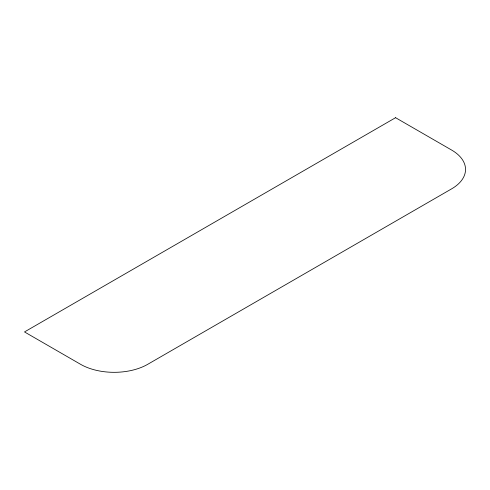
<?xml version="1.0" encoding="UTF-8"?>
<svg xmlns="http://www.w3.org/2000/svg" width="490" height="490" viewBox="0 0 490 490"><rect width="100%" height="100%" fill="white"/><g stroke="black" fill="none" stroke-linecap="round" stroke-linejoin="round"><path stroke-width="0.73" d="M395.577 117.698L24.5 331.932L80.531 364.284A47.548 27.452 0 0 0 147.772 364.284L451.609 188.864A47.548 27.452 0 0 0 451.609 150.044L395.577 117.698"/></g></svg>
